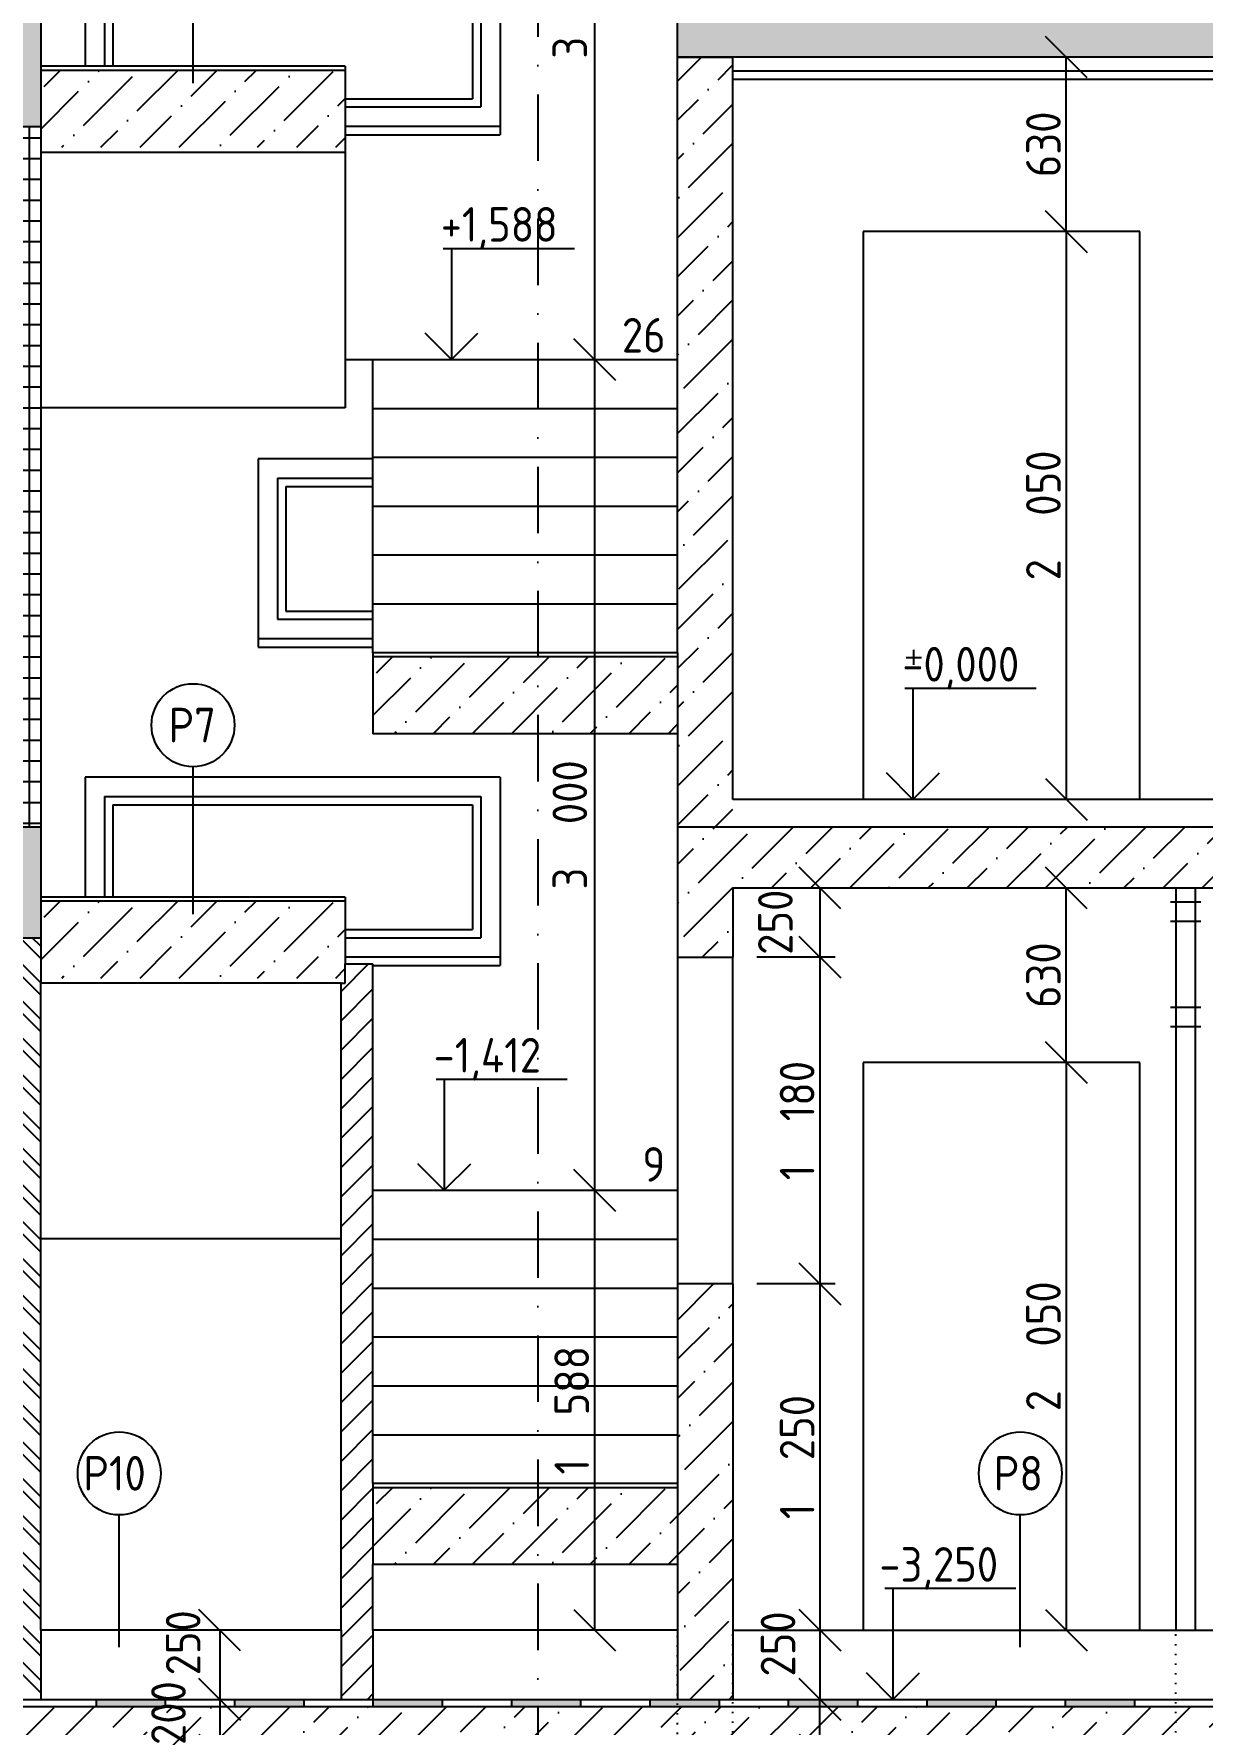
# Model space of a CAD drawing. Extents: x 3792242 to 5145247, y -1546315 to -1031918.
# Drawn here: x 4035787 to 4040007, y -1505470 to -1499366 of the extents above; entities that cross this region are included whole.
import ezdxf

# ---------------------------------------------------------------- set-up
doc = ezdxf.new("R2010")
doc.units = 0
doc.header["$MEASUREMENT"] = 0
doc.linetypes.add('ACAD_ISO07W100', pattern=[3.5, 0.5, -3])
doc.linetypes.add('BODKOCIARKOVANA_3', pattern=[5.6, 3, -1.3, 0, -1.3])
doc.layers.get('0').update_dxf_attribs({"linetype": 'CONTINUOUS'})
doc.layers.get('Defpoints').update_dxf_attribs({"color": 61, "linetype": 'CONTINUOUS'})
for name, color, linetype in [('KÓTY', 4, 'CONTINUOUS'), ('MÚRY', 1, 'CONTINUOUS'), ('OKNÁ', 143, 'CONTINUOUS'), ('osi', 253, 'CONTINUOUS'), ('POZEMOK', 7, 'CONTINUOUS'), ('TENKÁ', 7, 'CONTINUOUS'), ('ŠRAFY', 82, 'CONTINUOUS'), ('šrafy-múry', 8, 'CONTINUOUS')]:
    doc.layers.add(name, color=color, linetype=linetype)
doc.styles.add('STYLE1', font='isocp.shx')
doc.dimstyles.new('STANDARD-50', dxfattribs={"dimtxt": 125, "dimasz": 150, "dimexe": 10, "dimexo": 200, "dimgap": 20, "dimtad": 1, "dimdsep": 46, "dimlunit": 6, "dimtxsty": 'STYLE1', "dimblk1": 'OBLIQUE', "dimblk2": 'OBLIQUE', "dimsah": 1, "dimcen": 2.5, "dimse1": 1, "dimse2": 1, "dimadec": 0, "dimazin": 0, "dimtfac": 1, "dimtmove": 1, "dimatfit": 3, "dimldrblk": 'OBLIQUE', "dimfxl": 1, "dimtolj": 1, "dimtzin": 0, "dimarcsym": 0})
pattern_1 = [(45, (186453.04, 33563.66), (53.0330086, 194.4543648), [250, -50, 0, -50])]

# ---------------------------------------------------------------- blocks, each defined once
blk = doc.blocks.new('_OBLIQUE')
at = {"color": 0, "linetype": 'ByBlock'}
blk.add_line((-0.5, -0.5), (0.5, 0.5), dxfattribs=at)
blk = doc.blocks.new('*D39926')
at = {"layer": 'Defpoints', "color": 0}
for p in [(4038312, -1502700.1), (4038312, -1503880.1), (4038626.5, -1503880.1)]:
    blk.add_point(p, dxfattribs=at)
at = {"layer": 'KÓTY', "color": 0, "lineweight": -2, "ltscale": 0.25}
blk.add_line((4038626.5, -1502700.1), (4038626.5, -1503880.1), dxfattribs=at)
at = {"layer": 'KÓTY', "color": 0, "linetype": 'ByBlock', "lineweight": -2, "xscale": 150, "yscale": 150, "zscale": 150}
for p, rotation in [((4038626.5, -1502700.1), 90), ((4038626.5, -1503880.1), 270)]:
    blk.add_blockref('_OBLIQUE', p, dxfattribs=dict(at, rotation=rotation))
at = {"layer": 'KÓTY', "color": 0, "insert": (4038544, -1503290.1), "char_height": 125, "attachment_point": 5, "rotation": 90, "style": 'STYLE1'}
blk.add_mtext('\\A1;1ﾠ180', dxfattribs=at)
blk = doc.blocks.new('*D39927')
at = {"layer": 'Defpoints', "color": 0}
for p in [(4038312, -1503880.1), (4038312, -1505130.1), (4038626.5, -1505130.1)]:
    blk.add_point(p, dxfattribs=at)
at = {"layer": 'KÓTY', "color": 0, "lineweight": -2, "ltscale": 0.25}
blk.add_line((4038626.5, -1503880.1), (4038626.5, -1505130.1), dxfattribs=at)
at = {"layer": 'KÓTY', "color": 0, "linetype": 'ByBlock', "lineweight": -2, "xscale": 150, "yscale": 150, "zscale": 150}
for p, rotation in [((4038626.5, -1503880.1), 90), ((4038626.5, -1505130.1), 270)]:
    blk.add_blockref('_OBLIQUE', p, dxfattribs=dict(at, rotation=rotation))
at = {"layer": 'KÓTY', "color": 0, "insert": (4038544, -1504505.1), "char_height": 125, "attachment_point": 5, "rotation": 90, "style": 'STYLE1'}
blk.add_mtext('\\A1;1ﾠ250', dxfattribs=at)
blk = doc.blocks.new('*D39928')
at = {"layer": 'Defpoints', "color": 0}
for p in [(4038312, -1502450.1), (4038312, -1502700.1), (4038626.5, -1502700.1)]:
    blk.add_point(p, dxfattribs=at)
at = {"layer": 'KÓTY', "color": 0, "lineweight": -2, "ltscale": 0.25}
blk.add_line((4038626.5, -1502450.1), (4038626.5, -1502700.1), dxfattribs=at)
at = {"layer": 'KÓTY', "color": 0, "linetype": 'ByBlock', "lineweight": -2, "xscale": 150, "yscale": 150, "zscale": 150}
for p, rotation in [((4038626.5, -1502450.1), 90), ((4038626.5, -1502700.1), 270)]:
    blk.add_blockref('_OBLIQUE', p, dxfattribs=dict(at, rotation=rotation))
at = {"layer": 'KÓTY', "color": 0, "insert": (4038465.5, -1502573.8), "char_height": 125, "attachment_point": 5, "rotation": 90, "style": 'STYLE1'}
blk.add_mtext('\\A1;250', dxfattribs=at)
blk = doc.blocks.new('*D39929')
at = {"layer": 'Defpoints', "color": 0}
for p in [(4038312, -1505130.1), (4038312, -1505380.1), (4038626.5, -1505380.1)]:
    blk.add_point(p, dxfattribs=at)
at = {"layer": 'KÓTY', "color": 0, "lineweight": -2, "ltscale": 0.25}
blk.add_line((4038626.5, -1505130.1), (4038626.5, -1505380.1), dxfattribs=at)
at = {"layer": 'KÓTY', "color": 0, "linetype": 'ByBlock', "lineweight": -2, "xscale": 150, "yscale": 150, "zscale": 150}
for p, rotation in [((4038626.5, -1505130.1), 90), ((4038626.5, -1505380.1), 270)]:
    blk.add_blockref('_OBLIQUE', p, dxfattribs=dict(at, rotation=rotation))
at = {"layer": 'KÓTY', "color": 0, "insert": (4038475, -1505179.8), "char_height": 125, "attachment_point": 5, "rotation": 90, "style": 'STYLE1'}
blk.add_mtext('\\A1;250', dxfattribs=at)
blk = doc.blocks.new('*D39930')
at = {"layer": 'Defpoints', "color": 0}
for p in [(4038362, -1505380.1), (4038626.5, -1505380.1), (4038362, -1505580.1)]:
    blk.add_point(p, dxfattribs=at)
at = {"layer": 'KÓTY', "color": 0, "lineweight": -2, "ltscale": 0.25}
blk.add_line((4038626.5, -1505580.1), (4038626.5, -1505380.1), dxfattribs=at)
at = {"layer": 'KÓTY', "color": 0, "linetype": 'ByBlock', "lineweight": -2, "xscale": 150, "yscale": 150, "zscale": 150}
for p, rotation in [((4038626.5, -1505380.1), 90), ((4038626.5, -1505580.1), 270)]:
    blk.add_blockref('_OBLIQUE', p, dxfattribs=dict(at, rotation=rotation))
at = {"layer": 'KÓTY', "color": 0, "insert": (4038493.5, -1505627.8), "char_height": 125, "attachment_point": 5, "rotation": 90, "style": 'STYLE1'}
blk.add_mtext('\\A1;200', dxfattribs=at)
blk = doc.blocks.new('*D49946')
at = {"layer": 'Defpoints', "color": 0}
for p in [(4037812.5, -1497541.9), (4037812.5, -1500541.9), (4037812.5, -1500541.9)]:
    blk.add_point(p, dxfattribs=at)
at = {"layer": 'KÓTY', "color": 0, "lineweight": -2, "ltscale": 0.25}
blk.add_line((4037812.5, -1497541.9), (4037812.5, -1500541.9), dxfattribs=at)
at = {"layer": 'KÓTY', "color": 0, "linetype": 'ByBlock', "lineweight": -2, "xscale": 150, "yscale": 150, "zscale": 150}
for p, rotation in [((4037812.5, -1497541.9), 90), ((4037812.5, -1500541.9), 270)]:
    blk.add_blockref('_OBLIQUE', p, dxfattribs=dict(at, rotation=rotation))
at = {"layer": 'KÓTY', "color": 0, "insert": (4037723, -1499222.3), "char_height": 125, "attachment_point": 5, "rotation": 90, "style": 'STYLE1'}
blk.add_mtext('\\A1;3ﾠ000', dxfattribs=at)
blk = doc.blocks.new('*D49947')
at = {"layer": 'Defpoints', "color": 0}
for p in [(4037812.5, -1500541.9), (4037812.5, -1503541.9), (4037812.5, -1503541.9)]:
    blk.add_point(p, dxfattribs=at)
at = {"layer": 'KÓTY', "color": 0, "lineweight": -2, "ltscale": 0.25}
blk.add_line((4037812.5, -1500541.9), (4037812.5, -1503541.9), dxfattribs=at)
at = {"layer": 'KÓTY', "color": 0, "linetype": 'ByBlock', "lineweight": -2, "xscale": 150, "yscale": 150, "zscale": 150}
for p, rotation in [((4037812.5, -1500541.9), 90), ((4037812.5, -1503541.9), 270)]:
    blk.add_blockref('_OBLIQUE', p, dxfattribs=dict(at, rotation=rotation))
at = {"layer": 'KÓTY', "color": 0, "insert": (4037723, -1502222.3), "char_height": 125, "attachment_point": 5, "rotation": 90, "style": 'STYLE1'}
blk.add_mtext('\\A1;3ﾠ000', dxfattribs=at)
blk = doc.blocks.new('*D49949')
at = {"layer": 'Defpoints', "color": 0}
for p in [(4037812.5, -1503541.9), (4037812.5, -1505129.9), (4037812.5, -1505129.9)]:
    blk.add_point(p, dxfattribs=at)
at = {"layer": 'KÓTY', "color": 0, "lineweight": -2, "ltscale": 0.25}
blk.add_line((4037812.5, -1503541.9), (4037812.5, -1505129.9), dxfattribs=at)
at = {"layer": 'KÓTY', "color": 0, "linetype": 'ByBlock', "lineweight": -2, "xscale": 150, "yscale": 150, "zscale": 150}
for p, rotation in [((4037812.5, -1503541.9), 90), ((4037812.5, -1505129.9), 270)]:
    blk.add_blockref('_OBLIQUE', p, dxfattribs=dict(at, rotation=rotation))
at = {"layer": 'KÓTY', "color": 0, "insert": (4037730, -1504335.9), "char_height": 125, "attachment_point": 5, "rotation": 90, "style": 'STYLE1'}
blk.add_mtext('\\A1;1ﾠ588', dxfattribs=at)
blk = doc.blocks.new('*D50040')
at = {"layer": 'Defpoints', "color": 0}
for p in [(4039782, -1500080.1), (4039516, -1502130.1), (4039782, -1502130.1)]:
    blk.add_point(p, dxfattribs=at)
at = {"layer": 'KÓTY', "color": 0, "lineweight": -2, "ltscale": 0.25}
blk.add_line((4039516, -1500080.1), (4039516, -1502130.1), dxfattribs=at)
at = {"layer": 'KÓTY', "color": 0, "linetype": 'ByBlock', "lineweight": -2, "xscale": 150, "yscale": 150, "zscale": 150}
for p, rotation in [((4039516, -1500080.1), 90), ((4039516, -1502130.1), 270)]:
    blk.add_blockref('_OBLIQUE', p, dxfattribs=dict(at, rotation=rotation))
at = {"layer": 'KÓTY', "color": 0, "insert": (4039433.5, -1501105.1), "char_height": 125, "attachment_point": 5, "rotation": 90, "style": 'STYLE1'}
blk.add_mtext('\\A1;2ﾠ050', dxfattribs=at)
blk = doc.blocks.new('*D50041')
at = {"layer": 'Defpoints', "color": 0}
for p in [(4039516, -1499450.1), (4039782, -1499450.1), (4039782, -1500080.1)]:
    blk.add_point(p, dxfattribs=at)
at = {"layer": 'KÓTY', "color": 0, "lineweight": -2, "ltscale": 0.25}
blk.add_line((4039516, -1500080.1), (4039516, -1499450.1), dxfattribs=at)
at = {"layer": 'KÓTY', "color": 0, "linetype": 'ByBlock', "lineweight": -2, "xscale": 150, "yscale": 150, "zscale": 150}
for p, rotation in [((4039516, -1499450.1), 90), ((4039516, -1500080.1), 270)]:
    blk.add_blockref('_OBLIQUE', p, dxfattribs=dict(at, rotation=rotation))
at = {"layer": 'KÓTY', "color": 0, "insert": (4039433.5, -1499765.1), "char_height": 125, "attachment_point": 5, "rotation": 90, "style": 'STYLE1'}
blk.add_mtext('\\A1;630', dxfattribs=at)
blk = doc.blocks.new('*D50042')
at = {"layer": 'Defpoints', "color": 0}
for p in [(4039782, -1503080.1), (4039516, -1505130.1), (4039782, -1505130.1)]:
    blk.add_point(p, dxfattribs=at)
at = {"layer": 'KÓTY', "color": 0, "lineweight": -2, "ltscale": 0.25}
blk.add_line((4039516, -1503080.1), (4039516, -1505130.1), dxfattribs=at)
at = {"layer": 'KÓTY', "color": 0, "linetype": 'ByBlock', "lineweight": -2, "xscale": 150, "yscale": 150, "zscale": 150}
for p, rotation in [((4039516, -1503080.1), 90), ((4039516, -1505130.1), 270)]:
    blk.add_blockref('_OBLIQUE', p, dxfattribs=dict(at, rotation=rotation))
at = {"layer": 'KÓTY', "color": 0, "insert": (4039433.5, -1504105.1), "char_height": 125, "attachment_point": 5, "rotation": 90, "style": 'STYLE1'}
blk.add_mtext('\\A1;2ﾠ050', dxfattribs=at)
blk = doc.blocks.new('*D50043')
at = {"layer": 'Defpoints', "color": 0}
for p in [(4039516, -1502450.1), (4039782, -1502450.1), (4039782, -1503080.1)]:
    blk.add_point(p, dxfattribs=at)
at = {"layer": 'KÓTY', "color": 0, "lineweight": -2, "ltscale": 0.25}
blk.add_line((4039516, -1503080.1), (4039516, -1502450.1), dxfattribs=at)
at = {"layer": 'KÓTY', "color": 0, "linetype": 'ByBlock', "lineweight": -2, "xscale": 150, "yscale": 150, "zscale": 150}
for p, rotation in [((4039516, -1502450.1), 90), ((4039516, -1503080.1), 270)]:
    blk.add_blockref('_OBLIQUE', p, dxfattribs=dict(at, rotation=rotation))
at = {"layer": 'KÓTY', "color": 0, "insert": (4039433.5, -1502765.1), "char_height": 125, "attachment_point": 5, "rotation": 90, "style": 'STYLE1'}
blk.add_mtext('\\A1;630', dxfattribs=at)
blk = doc.blocks.new('*D50046')
at = {"layer": 'Defpoints', "color": 0}
for p in [(4036458.5, -1505380.1), (4036458.5, -1505580.1), (4036458.5, -1505580.1)]:
    blk.add_point(p, dxfattribs=at)
at = {"layer": 'KÓTY', "color": 0, "lineweight": -2, "ltscale": 0.25}
blk.add_line((4036458.5, -1505380.1), (4036458.5, -1505580.1), dxfattribs=at)
at = {"layer": 'KÓTY', "color": 0, "linetype": 'ByBlock', "lineweight": -2, "xscale": 150, "yscale": 150, "zscale": 150}
for p, rotation in [((4036458.5, -1505380.1), 90), ((4036458.5, -1505580.1), 270)]:
    blk.add_blockref('_OBLIQUE', p, dxfattribs=dict(at, rotation=rotation))
at = {"layer": 'KÓTY', "color": 0, "insert": (4036273.5, -1505429.4), "char_height": 125, "attachment_point": 5, "rotation": 90, "style": 'STYLE1'}
blk.add_mtext('\\A1;200', dxfattribs=at)
blk = doc.blocks.new('*D50049')
at = {"layer": 'Defpoints', "color": 0}
for p in [(4035812, -1505130.1), (4035812, -1505380.1), (4036458.5, -1505380.1)]:
    blk.add_point(p, dxfattribs=at)
at = {"layer": 'KÓTY', "color": 0, "lineweight": -2, "ltscale": 0.25}
blk.add_line((4036458.5, -1505130.1), (4036458.5, -1505380.1), dxfattribs=at)
at = {"layer": 'KÓTY', "color": 0, "linetype": 'ByBlock', "lineweight": -2, "xscale": 150, "yscale": 150, "zscale": 150}
for p, rotation in [((4036458.5, -1505130.1), 90), ((4036458.5, -1505380.1), 270)]:
    blk.add_blockref('_OBLIQUE', p, dxfattribs=dict(at, rotation=rotation))
at = {"layer": 'KÓTY', "color": 0, "insert": (4036326.5, -1505175.8), "char_height": 125, "attachment_point": 5, "rotation": 90, "style": 'STYLE1'}
blk.add_mtext('\\A1;250', dxfattribs=at)

msp = doc.modelspace()

# ---------------------------------------------------------------- hatches: boundary and pattern name
at = {"layer": 'TENKÁ', "ltscale": 0.25}
for points in [[(4036262.044, -1505380.108), (4036012.044, -1505380.108), (4036012.044, -1505405.108), (4036262.044, -1505405.108)], [(4036762.044, -1505380.108), (4036512.044, -1505380.108), (4036512.044, -1505405.108), (4036762.044, -1505405.108)], [(4037262.044, -1505380.108), (4037012.044, -1505380.108), (4037012.044, -1505405.108), (4037262.044, -1505405.108)], [(4037762.044, -1505380.108), (4037512.044, -1505380.108), (4037512.044, -1505405.108), (4037762.044, -1505405.108)], [(4038262.044, -1505380.108), (4038012.044, -1505380.108), (4038012.044, -1505405.108), (4038262.044, -1505405.108)], [(4038762.044, -1505380.108), (4038512.044, -1505380.108), (4038512.044, -1505405.108), (4038762.044, -1505405.108)], [(4039262.044, -1505380.108), (4039012.044, -1505380.108), (4039012.044, -1505405.108), (4039262.044, -1505405.108)], [(4039762.044, -1505380.108), (4039512.044, -1505380.108), (4039512.044, -1505405.108), (4039762.044, -1505405.108)]]:
    msp.add_hatch(color=256, dxfattribs=at).paths.add_polyline_path(points)
at = {"layer": 'ŠRAFY', "ltscale": 0.25}
h = msp.add_hatch(dxfattribs=at)
h.set_pattern_fill('ANSI37', color=256, scale=600, angle=45)
h.set_pattern_definition([(90, (-4374354.13, 200283.9), (-75, 1e-14), []), (180, (-4374354.13, 200283.9), (-1e-14, -75), [])])
h.paths.add_polyline_path([(4035812.044, -1502230.108), (4035812.044, -1502130.108), (4035812.044, -1499700.108), (4035512.044, -1499700.108), (4035512.044, -1502130.108), (4035512.044, -1502230.108)])
at = {"layer": 'ŠRAFY'}
h = msp.add_hatch(dxfattribs=at)
h.set_pattern_fill('ANSI32', color=256, scale=250, angle=90)
h.set_pattern_definition([(135, (-1113810.46, 33513.66), (-66.2912607, -66.2912607), []), (135, (-1113810.46, 33557.86), (-66.2912607, -66.2912607), [])])
h.paths.add_polyline_path([(4035512.044, -1502630.108), (4035512.044, -1502650.108), (4035512.044, -1505380.108), (4035812.044, -1505380.108), (4035812.044, -1505130.108), (4035812.044, -1502794.319), (4035812.044, -1502630.108)])
at = {"layer": 'ŠRAFY', "ltscale": 0.25}
h = msp.add_hatch(dxfattribs=at)
h.set_pattern_fill('ANSI31', color=256, scale=600, style=0)
h.set_pattern_definition([(45, (-529698.46, 33513.66), (-53.0330086, 53.0330086), [])])
h.paths.add_polyline_path([(4037012.044, -1505380.108), (4037012.044, -1505130.108), (4037012.044, -1504893.058), (4037012.044, -1504600.697), (4037012.044, -1502724.268), (4036912.044, -1502724.268), (4036912.044, -1502794.319), (4036897.044, -1502794.319), (4036897.044, -1505130.108), (4036897.044, -1505380.108)])
at = {"layer": 'šrafy-múry'}
h = msp.add_hatch(dxfattribs=at)
h.set_pattern_fill('ANSI36', color=253, scale=800, angle=360)
h.set_pattern_definition([(45, (139723.04, 33513.66), (53.0330086, 194.4543648), [250, -50, 0, -50])])
h.paths.add_polyline_path([(4015892.044, -1499230.108), (4009002.044, -1499230.108), (4009002.044, -1499700.108), (4009252.044, -1499700.108), (4009252.044, -1499450.108), (4012402.044, -1499450.108), (4012517.044, -1499450.108), (4015592.044, -1499450.108), (4015592.044, -1499700.108), (4015892.044, -1499700.108), (4015892.044, -1499450.108)])
h.paths.add_polyline_path([(4038312.044, -1499230.108), (4042432.044, -1499230.108), (4042432.044, -1499700.108), (4042092.044, -1499700.108), (4042092.044, -1499450.108), (4038312.044, -1499450.108), (4038112.044, -1499450.108), (4038112.044, -1499230.108)])
h.paths.add_polyline_path([(4018192.044, -1499450.108), (4022232.044, -1499450.108), (4022232.044, -1499700.108), (4022532.044, -1499700.108), (4022532.044, -1499450.108), (4028872.044, -1499450.108), (4028872.044, -1499700.108), (4029172.044, -1499700.108), (4029172.044, -1499450.108), (4032187.044, -1499450.108), (4032302.044, -1499450.108), (4035512.044, -1499450.108), (4035512.044, -1499700.108), (4035812.044, -1499700.108), (4035812.044, -1499450.108), (4035812.044, -1499230.108), (4018192.044, -1499230.108)])
h = msp.add_hatch(dxfattribs=at)
h.set_pattern_fill('ANSI36', color=253, scale=800, angle=360)
h.set_pattern_definition(pattern_1)
h.paths.add_polyline_path([(4038112.044, -1499450.108), (4038112.044, -1502130.108), (4038112.044, -1502230.108), (4038312.044, -1502230.108), (4038312.044, -1502130.108), (4038312.044, -1499450.108)])
h = msp.add_hatch(dxfattribs=at)
h.set_pattern_fill('ANSI36', color=253, scale=800, angle=360)
h.set_pattern_definition([(45, (91813.04, 38631.31), (53.0330086, 194.4543648), [250, -50, 0, -50])])
h.paths.add_polyline_path([(4036912.044, -1499498.049), (4035812.044, -1499498.049), (4035812.044, -1499775.411), (4036912.044, -1499775.411)])
h = msp.add_hatch(dxfattribs=at)
h.set_pattern_fill('ANSI36', color=253, scale=800, angle=360)
h.set_pattern_definition([(45, (93013.04, 36513.66), (53.0330086, 194.4543648), [250, -50, 0, -50])])
h.paths.add_polyline_path([(4038112.044, -1501615.697), (4037012.044, -1501615.697), (4037012.044, -1501893.058), (4038112.044, -1501893.058)])
h = msp.add_hatch(dxfattribs=at)
h.set_pattern_fill('ANSI36', color=253, scale=800, angle=360)
h.set_pattern_definition([(45, (139723.04, 33513.66), (53.0330086, 194.4543648), [250, -50, 0, -50])])
h.paths.add_polyline_path([(4018192.044, -1502230.108), (4018192.044, -1502700.108), (4018392.044, -1502700.108), (4018392.044, -1502450.108), (4019992.044, -1502450.108), (4020062.044, -1502450.108), (4020192.044, -1502450.108), (4022232.044, -1502450.108), (4022232.044, -1502630.108), (4022532.044, -1502630.108), (4022532.044, -1502450.108), (4028797.044, -1502450.108), (4028797.044, -1502650.108), (4028797.044, -1503050.108), (4028872.044, -1503050.108), (4029172.044, -1503050.108), (4029247.044, -1503050.108), (4029247.044, -1502650.108), (4029247.044, -1502450.108), (4035512.044, -1502450.108), (4035512.044, -1502630.108), (4035812.044, -1502630.108), (4035812.044, -1502498.049), (4035812.044, -1502483.049), (4035812.044, -1502230.108), (4035512.044, -1502230.108), (4032302.044, -1502230.108), (4032187.044, -1502230.108), (4029172.044, -1502230.108), (4028872.044, -1502230.108), (4025722.044, -1502230.108), (4025607.044, -1502230.108), (4022532.044, -1502230.108), (4022232.044, -1502230.108)])
h.paths.add_polyline_path([(4034776.544, -1502620.657), (4034776.544, -1502358.059), (4035026.544, -1502358.059), (4035026.544, -1502620.657)], flags=24)
h.paths.add_polyline_path([(4022653.544, -1502419.137), (4022653.544, -1502131.539), (4022903.544, -1502131.539), (4022903.544, -1502419.137)], flags=9)
h.paths.add_polyline_path([(4029352.544, -1502419.137), (4029352.544, -1502131.539), (4029602.544, -1502131.539), (4029602.544, -1502419.137)], flags=9)
h.paths.add_polyline_path([(4034776.544, -1502433.157), (4034776.544, -1502145.559), (4035026.544, -1502145.559), (4035026.544, -1502433.157)], flags=9)
h = msp.add_hatch(dxfattribs=at)
h.set_pattern_fill('ANSI36', color=253, scale=800, angle=360)
h.set_pattern_definition(pattern_1)
h.paths.add_polyline_path([(4038112.044, -1502700.108), (4038312.044, -1502700.108), (4038312.044, -1502450.108), (4042092.044, -1502450.108), (4042092.044, -1502700.108), (4042432.044, -1502700.108), (4042432.044, -1502230.108), (4038112.044, -1502230.108)])
h.paths.add_polyline_path([(4041277.044, -1502433.157), (4041277.044, -1502145.559), (4041527.044, -1502145.559), (4041527.044, -1502433.157)], flags=9)
h = msp.add_hatch(dxfattribs=at)
h.set_pattern_fill('ANSI36', color=253, scale=800, angle=360)
h.set_pattern_definition([(45, (91813.04, 35631.31), (53.0330086, 194.4543648), [250, -50, 0, -50])])
h.paths.add_polyline_path([(4036912.044, -1502498.049), (4035812.044, -1502498.049), (4035812.044, -1502775.411), (4036912.044, -1502775.411)])
h = msp.add_hatch(dxfattribs=at)
h.set_pattern_fill('ANSI36', color=253, scale=800, angle=360)
h.set_pattern_definition([(45, (93013.04, 33513.66), (53.0330086, 194.4543648), [250, -50, 0, -50])])
h.paths.add_polyline_path([(4038112.044, -1505130.108), (4038112.044, -1505380.108), (4038262.044, -1505380.108), (4038312.044, -1505380.108), (4038312.044, -1505130.108), (4038312.044, -1503880.108), (4038112.044, -1503880.108), (4038112.044, -1503894.814), (4038112.044, -1504777.167), (4038112.044, -1504953.638)])
h = msp.add_hatch(dxfattribs=at)
h.set_pattern_fill('ANSI36', color=253, scale=800, angle=360)
h.set_pattern_definition([(45, (93013.04, 33513.66), (53.0330086, 194.4543648), [250, -50, 0, -50])])
h.paths.add_polyline_path([(4038112.044, -1504615.697), (4037012.044, -1504615.697), (4037012.044, -1504893.058), (4038112.044, -1504893.058)])
h = msp.add_hatch(dxfattribs=at)
h.set_pattern_fill('ANSI36', color=253, scale=800, angle=360)
h.set_pattern_definition([(45, (73093.04, 33113.66), (53.0330086, 194.4543648), [250, -50, 0, -50])])
h.paths.add_polyline_path([(4035512.044, -1505405.108), (4035512.044, -1505580.108), (4042472.044, -1505580.108), (4042472.044, -1505405.108)])

# ---------------------------------------------------------------- linework, layer by layer
at = {"layer": 'Defpoints', "color": 151, "linetype": 'ACAD_ISO07W100', "ltscale": 10}
for p, q in [((4038112.044, -1506730.108), (4038112.044, -1505130.108)), ((4038312.044, -1506130.108), (4038312.044, -1505130.108)), ((4039912.044, -1506130.108), (4039912.044, -1505130.108))]:
    msp.add_line(p, q, dxfattribs=at)
at = {"layer": 'KÓTY', "ltscale": 0.25}
for p, q in [((4038681.044, -1502700.108), (4038398.544, -1502700.108)), ((4038681.044, -1503880.108), (4038398.544, -1503880.108))]:
    msp.add_line(p, q, dxfattribs=at)
at = {"layer": 'MÚRY'}
for p, q in [((4035812.044, -1496794.319), (4035812.044, -1499483.049)), ((4038112.044, -1501600.697), (4038112.044, -1499130.108)), ((4036912.044, -1499483.049), (4035812.044, -1499483.049)), ((4036912.044, -1499483.049), (4036912.044, -1499794.319)), ((4042092.044, -1499450.108), (4038112.044, -1499450.108)), ((4038312.044, -1502130.108), (4038312.044, -1499450.108)), ((4035812.044, -1499794.319), (4035812.044, -1502483.049)), ((4036912.044, -1499794.319), (4035812.044, -1499794.319)), ((4038112.044, -1501600.697), (4037012.044, -1501600.697)), ((4037012.044, -1501600.697), (4037012.044, -1501893.058)), ((4038112.044, -1501893.058), (4037012.044, -1501893.058)), ((4038112.044, -1501893.058), (4038112.044, -1502700.108)), ((4042092.044, -1502130.108), (4038312.044, -1502130.108)), ((4038312.044, -1502450.108), (4042092.044, -1502450.108)), ((4038312.044, -1502450.108), (4038312.044, -1502700.108)), ((4036912.044, -1502483.049), (4035812.044, -1502483.049)), ((4036912.044, -1502483.049), (4036912.044, -1502724.268)), ((4036912.044, -1502724.268), (4037012.044, -1502724.268)), ((4037012.044, -1504600.697), (4037012.044, -1502724.268)), ((4038112.044, -1502700.108), (4038312.044, -1502700.108)), ((4035812.044, -1505130.108), (4035812.044, -1502794.319)), ((4036897.044, -1502794.319), (4035812.044, -1502794.319)), ((4036897.044, -1505130.108), (4036897.044, -1502794.319)), ((4038112.044, -1503880.108), (4038112.044, -1504600.697)), ((4038312.044, -1503880.108), (4038112.044, -1503880.108)), ((4038312.044, -1503880.108), (4038312.044, -1505130.108)), ((4038112.044, -1504600.697), (4037012.044, -1504600.697)), ((4037012.044, -1505130.108), (4037012.044, -1504893.058)), ((4038112.044, -1504893.058), (4037012.044, -1504893.058)), ((4038112.044, -1504893.058), (4038112.044, -1505130.108)), ((4036897.044, -1505130.108), (4035812.044, -1505130.108)), ((4036897.044, -1505130.108), (4035836.768, -1505130.108)), ((4038112.044, -1505130.108), (4037012.044, -1505130.108)), ((4038112.044, -1505130.108), (4037012.044, -1505130.108)), ((4038112.044, -1505130.108), (4037012.044, -1505130.108)), ((4038312.044, -1505130.108), (4042092.044, -1505130.108))]:
    msp.add_line(p, q, dxfattribs=at)
at = {"layer": 'OKNÁ', "ltscale": 0.25}
for p, q in [((4036362.044, -1499544.617), (4036362.044, -1499021.941)), ((4036072.044, -1499150.108), (4036072.044, -1499483.049)), ((4037372.044, -1499150.108), (4037372.044, -1499600.108)), ((4036912.044, -1499600.108), (4037372.044, -1499600.108)), ((4036697.044, -1501000.108), (4036697.044, -1501450.108)), ((4036697.044, -1501000.108), (4037012.044, -1501000.108)), ((4036697.044, -1501450.108), (4037012.044, -1501450.108)), ((4036362.044, -1502544.617), (4036362.044, -1502012.441)), ((4036072.044, -1502150.108), (4036072.044, -1502483.049)), ((4036072.044, -1502150.108), (4037372.044, -1502150.108)), ((4037372.044, -1502150.108), (4037372.044, -1502600.108)), ((4039912.044, -1502450.108), (4039912.044, -1505130.108)), ((4039982.044, -1502450.108), (4039982.044, -1505130.108)), ((4039892.044, -1502500.108), (4040002.044, -1502500.108)), ((4036912.044, -1502600.108), (4037372.044, -1502600.108)), ((4039892.044, -1502570.108), (4040002.044, -1502570.108)), ((4039892.044, -1502880.108), (4040002.044, -1502880.108)), ((4039892.044, -1502950.108), (4040002.044, -1502950.108)), ((4036095.82, -1505191.676), (4036095.82, -1504714)), ((4039350.167, -1505191.676), (4039350.167, -1504714))]:
    msp.add_line(p, q, dxfattribs=at)
for centre in [(4036362.044, -1501862.441), (4036095.82, -1504564), (4039350.167, -1504564)]:
    msp.add_circle(centre, 150, dxfattribs=at)
at = {"layer": 'osi', "linetype": 'BODKOCIARKOVANA_3', "ltscale": 80}
msp.add_line((4037607.044, -1487486.244), (4037607.044, -1507826.838), dxfattribs=at)
at = {"layer": 'POZEMOK'}
for p, q in [((4035972.044, -1499050.108), (4035972.044, -1499483.049)), ((4037472.044, -1499050.108), (4037472.044, -1499730.108)), ((4036042.044, -1499120.108), (4036042.044, -1499483.049)), ((4037402.044, -1499120.108), (4037402.044, -1499630.108)), ((4036912.044, -1499630.108), (4037402.044, -1499630.108)), ((4037472.044, -1499700.108), (4036912.044, -1499700.108)), ((4036912.044, -1499730.108), (4037472.044, -1499730.108)), ((4036597.044, -1500900.108), (4036597.044, -1501580.108)), ((4037012.044, -1500900.108), (4036597.044, -1500900.108)), ((4036667.044, -1500970.108), (4036667.044, -1501480.108)), ((4036667.044, -1500970.108), (4037012.044, -1500970.108)), ((4036667.044, -1501480.108), (4037012.044, -1501480.108)), ((4037012.044, -1501550.108), (4036597.044, -1501550.108)), ((4036597.044, -1501580.108), (4037012.044, -1501580.108)), ((4035972.044, -1502050.108), (4035972.044, -1502483.049)), ((4037472.044, -1502050.108), (4035972.044, -1502050.108)), ((4037472.044, -1502050.108), (4037472.044, -1502730.108)), ((4036042.044, -1502120.108), (4036042.044, -1502483.049)), ((4036042.044, -1502120.108), (4037402.044, -1502120.108)), ((4037402.044, -1502120.108), (4037402.044, -1502630.108)), ((4036912.044, -1502630.108), (4037402.044, -1502630.108)), ((4037472.044, -1502700.108), (4036912.044, -1502700.108)), ((4037012.044, -1502730.108), (4037472.044, -1502730.108))]:
    msp.add_line(p, q, dxfattribs=at)
at = {"layer": 'TENKÁ'}
for p, q in [((4035812.044, -1499483.049), (4035812.044, -1499794.319)), ((4038112.044, -1499450.108), (4038312.044, -1499450.108)), ((4036912.044, -1499498.049), (4035812.044, -1499498.049)), ((4038312.044, -1499500.108), (4041762.044, -1499500.108)), ((4038312.044, -1499530.108), (4041762.044, -1499530.108)), ((4035512.044, -1499700.108), (4035812.044, -1499700.108)), ((4035512.044, -1499700.108), (4035812.044, -1499700.108)), ((4036912.044, -1499794.319), (4036912.044, -1500716.873)), ((4038782.044, -1500080.108), (4038782.044, -1502130.108)), ((4039782.044, -1500080.108), (4038782.044, -1500080.108)), ((4039782.044, -1502130.108), (4039782.044, -1500080.108)), ((4036912.044, -1500541.873), (4037012.044, -1500541.873)), ((4037012.044, -1500541.873), (4038112.044, -1500541.873)), ((4037012.044, -1501600.697), (4037012.044, -1500541.873)), ((4036912.044, -1500716.873), (4035812.044, -1500716.873)), ((4037012.044, -1500718.344), (4038112.044, -1500718.344)), ((4037012.044, -1500894.814), (4038112.044, -1500894.814)), ((4037012.044, -1501071.285), (4038112.044, -1501071.285)), ((4037012.044, -1501247.755), (4038112.044, -1501247.755)), ((4037012.044, -1501424.226), (4038112.044, -1501424.226)), ((4038112.044, -1501615.697), (4037012.044, -1501615.697)), ((4038112.044, -1501600.697), (4038112.044, -1501893.058)), ((4035812.044, -1502130.108), (4035812.044, -1502230.108)), ((4035812.044, -1502130.108), (4035812.044, -1502230.108)), ((4038112.044, -1502130.108), (4038112.044, -1502230.108)), ((4035812.044, -1502230.108), (4018192.044, -1502230.108)), ((4042472.044, -1502230.108), (4038112.044, -1502230.108)), ((4035812.044, -1502483.049), (4035812.044, -1502794.319)), ((4036912.044, -1502498.049), (4035812.044, -1502498.049)), ((4035512.044, -1502630.108), (4035812.044, -1502630.108)), ((4036912.044, -1502794.319), (4036912.044, -1502724.268)), ((4038112.044, -1502700.108), (4038112.044, -1503880.108)), ((4038312.044, -1503880.108), (4038312.044, -1502700.108)), ((4036897.044, -1502794.319), (4036912.044, -1502794.319)), ((4039782.044, -1503080.108), (4038782.044, -1503080.108)), ((4038782.044, -1503080.108), (4038782.044, -1505130.108)), ((4039782.044, -1505130.108), (4039782.044, -1503080.108)), ((4037012.044, -1503541.873), (4038112.044, -1503541.873)), ((4036897.044, -1503716.873), (4035812.044, -1503716.873)), ((4037012.044, -1503718.344), (4038112.044, -1503718.344)), ((4037012.044, -1503894.814), (4038112.044, -1503894.814)), ((4037012.044, -1504071.285), (4038112.044, -1504071.285)), ((4037012.044, -1504247.755), (4038112.044, -1504247.755)), ((4037012.044, -1504424.226), (4038112.044, -1504424.226)), ((4037012.044, -1504600.697), (4037012.044, -1504893.058)), ((4038112.044, -1504615.697), (4037012.044, -1504615.697)), ((4038112.044, -1504600.697), (4038112.044, -1504893.058)), ((4035812.044, -1505130.108), (4035812.044, -1505380.108)), ((4035812.044, -1505130.108), (4035812.044, -1505330.108)), ((4035812.044, -1505130.108), (4035812.044, -1505380.108)), ((4036897.044, -1505130.108), (4036897.044, -1505380.108)), ((4037012.044, -1505130.108), (4037012.044, -1505380.108)), ((4038112.044, -1505130.108), (4038112.044, -1505380.108)), ((4038312.044, -1505130.108), (4038312.044, -1505380.108)), ((4035512.044, -1505380.108), (4042452.044, -1505380.108))]:
    msp.add_line(p, q, dxfattribs=at)
at = {"layer": 'TENKÁ', "linetype": 'ByBlock', "ltscale": 0.25}
for p, q in [((4037739.889, -1500141.873), (4037265.991, -1500141.873)), ((4037295.584, -1500141.873), (4037295.584, -1500541.873)), ((4037295.584, -1500541.873), (4037200.125, -1500446.414)), ((4037295.584, -1500541.873), (4037391.044, -1500446.414)), ((4038938.326, -1501617.353), (4038992.624, -1501617.353)), ((4038965.475, -1501644.502), (4038965.475, -1501590.204)), ((4039406.808, -1501730.108), (4038932.909, -1501730.108)), ((4038962.503, -1501730.108), (4038962.503, -1502130.108)), ((4038962.503, -1502130.108), (4038867.044, -1502034.649)), ((4038962.503, -1502130.108), (4039057.962, -1502034.649)), ((4037713.848, -1503141.873), (4037239.95, -1503141.873)), ((4037269.544, -1503141.873), (4037269.544, -1503541.873)), ((4037269.544, -1503541.873), (4037174.084, -1503446.413)), ((4037269.544, -1503541.873), (4037365.003, -1503446.413)), ((4039334.348, -1504980.108), (4038860.45, -1504980.108)), ((4038890.044, -1504980.108), (4038890.044, -1505380.108)), ((4038890.044, -1505380.108), (4038794.584, -1505284.649)), ((4038890.044, -1505380.108), (4038985.503, -1505284.649))]:
    msp.add_line(p, q, dxfattribs=at)
at = {"layer": 'TENKÁ', "ltscale": 0.25}
for p, q in [((4035512.044, -1505405.108), (4042452.044, -1505405.108)), ((4035512.044, -1505405.108), (4042472.044, -1505405.108)), ((4036012.044, -1505380.108), (4036012.044, -1505405.108)), ((4036262.044, -1505380.108), (4036262.044, -1505405.108)), ((4036512.044, -1505380.108), (4036512.044, -1505405.108)), ((4036762.044, -1505380.108), (4036762.044, -1505405.108)), ((4037012.044, -1505380.108), (4037012.044, -1505405.108)), ((4037262.044, -1505380.108), (4037262.044, -1505405.108)), ((4037512.044, -1505380.108), (4037512.044, -1505405.108)), ((4037762.044, -1505380.108), (4037762.044, -1505405.108)), ((4038012.044, -1505380.108), (4038012.044, -1505405.108)), ((4038262.044, -1505380.108), (4038262.044, -1505405.108)), ((4038512.044, -1505380.108), (4038512.044, -1505405.108)), ((4038762.044, -1505380.108), (4038762.044, -1505405.108)), ((4039012.044, -1505380.108), (4039012.044, -1505405.108)), ((4039262.044, -1505380.108), (4039262.044, -1505405.108)), ((4039512.044, -1505380.108), (4039512.044, -1505405.108)), ((4039762.044, -1505380.108), (4039762.044, -1505405.108))]:
    msp.add_line(p, q, dxfattribs=at)

# ---------------------------------------------------------------- texts
at = {"layer": 'TENKÁ', "ltscale": 0.25, "style": 'STYLE1'}
for s, p in [('+1,588', (4037256.927, -1500116.547)), ('26', (4037911.026, -1500516.852)), ('-0,000', (4038923.846, -1501704.782)), ('P7', (4036273.739, -1501924.619)), ('-1,412', (4037230.886, -1503116.546)), ('9', (4037985.026, -1503510.817)), ('9', (4037985.026, -1503510.817)), ('P10', (4035966.015, -1504626.178)), ('P8', (4039254.363, -1504626.178)), ('-3,250', (4038840.933, -1504955.087))]:
    msp.add_text(s, height=125, dxfattribs=at).set_placement(p)

# ---------------------------------------------------------------- dimensions: what is measured, and where the dimension line sits
at = {"layer": 'KÓTY', "ltscale": 0.25}
for base, p1, p2, picture, middle in [((4037812.544, -1500541.873), (4037812.544, -1497541.873), (4037812.544, -1500541.873), '*D49946', (4037805.544, -1499222.338)), ((4037812.544, -1503541.873), (4037812.544, -1500541.873), (4037812.544, -1503541.873), '*D49947', (4037805.544, -1502222.338)), ((4038626.544, -1502700.108), (4038312.044, -1502450.108), (4038312.044, -1502700.108), '*D39928', (4038548.044, -1502573.838)), ((4036458.544, -1505380.108), (4035812.044, -1505130.108), (4035812.044, -1505380.108), '*D50049', (4036409.044, -1505175.838)), ((4038626.544, -1505380.108), (4038312.044, -1505130.108), (4038312.044, -1505380.108), '*D39929', (4038557.544, -1505179.838)), ((4038626.544, -1505380.108), (4038362.044, -1505580.108), (4038362.044, -1505380.108), '*D39930', (4038576.044, -1505627.838))]:
    dim = msp.add_linear_dim(base=base, p1=p1, p2=p2, angle=90, dimstyle='STANDARD-50', override={"dimtxsty": 'STYLE1', "dimldrblk": 'OBLIQUE'}, dxfattribs=at)
    dim.commit()
    dim.dimension.update_dxf_attribs({"geometry": picture, "text_midpoint": middle, "dimtype": 160})
for base, p1, p2, picture, middle in [((4039516.044, -1499450.108), (4039782.044, -1500080.108), (4039782.044, -1499450.108), '*D50041', (4039433.544, -1499765.108)), ((4039516.044, -1502130.108), (4039782.044, -1500080.108), (4039782.044, -1502130.108), '*D50040', (4039433.501, -1501105.108)), ((4039516.044, -1502450.108), (4039782.044, -1503080.108), (4039782.044, -1502450.108), '*D50043', (4039433.544, -1502765.108)), ((4038626.544, -1503880.108), (4038312.044, -1502700.108), (4038312.044, -1503880.108), '*D39926', (4038544.001, -1503290.108)), ((4039516.044, -1505130.108), (4039782.044, -1503080.108), (4039782.044, -1505130.108), '*D50042', (4039433.501, -1504105.108)), ((4037812.544, -1505129.873), (4037812.544, -1503541.873), (4037812.544, -1505129.873), '*D49949', (4037730.001, -1504335.873)), ((4038626.544, -1505130.108), (4038312.044, -1503880.108), (4038312.044, -1505130.108), '*D39927', (4038544.001, -1504505.108)), ((4036458.544, -1505580.108), (4036458.544, -1505380.108), (4036458.544, -1505580.108), '*D50046', (4036273.544, -1505429.358))]:
    dim = msp.add_linear_dim(base=base, p1=p1, p2=p2, angle=90, dimstyle='STANDARD-50', override={"dimtxsty": 'STYLE1', "dimldrblk": 'OBLIQUE'}, dxfattribs=at)
    dim.commit()
    dim.dimension.update_dxf_attribs({"geometry": picture, "text_midpoint": middle})

doc.saveas('drawing.dxf')
